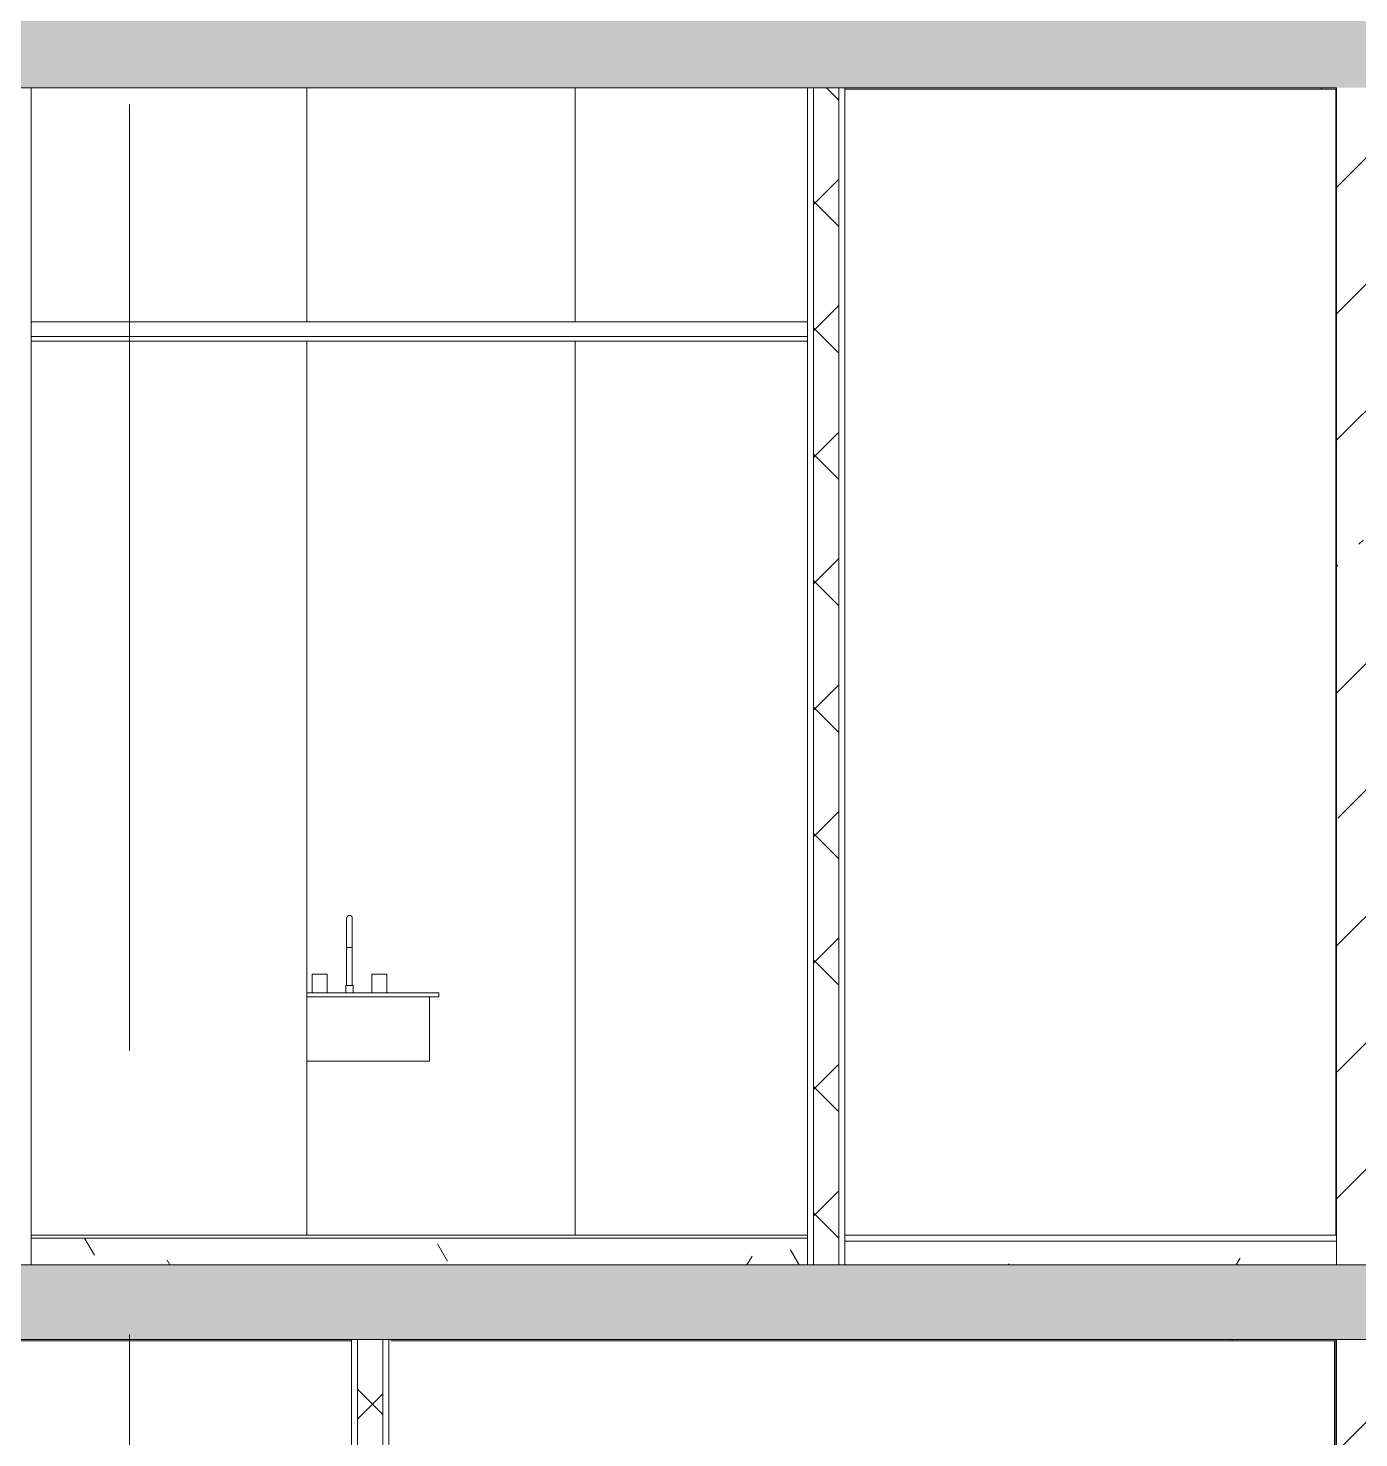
# Model space of a CAD drawing. Header units: millimetres. Extents: x -37960 to 31006, y -24503 to 30326.
# Drawn here: x -20423 to -15958, y 16120 to 20850 of the extents above; entities that cross this region are included whole.
import ezdxf

# ---------------------------------------------------------------- set-up
doc = ezdxf.new("R2010")
doc.units = ezdxf.units.MM
doc.linetypes.add('Осевые', pattern=[6350, 1270, -952.5, 3175, -952.5])
for name, color, linetype, lineweight in [('Обобщенные модели', 7, 'Continuous', 9), ('Общие ребра', 7, 'Continuous', 9), ('Основа _2_-1', 7, 'Continuous', 9), ('Отделка 1 _4_-1', 7, 'Continuous', 9), ('Отделка 2 _5_-1', 7, 'Continuous', 9), ('Перекрытия', 7, 'Continuous', 9), ('Сантехнические приборы', 7, 'Continuous', 9), ('Стены', 7, 'Continuous', 9), ('Структура _1_', 7, 'Continuous', 18), ('Штриховка разреза-3', 7, 'Continuous', 9)]:
    doc.layers.add(name, color=color, linetype=linetype, lineweight=lineweight)
doc.layers.add('Оси-3', color=7, linetype='Осевые', lineweight=9, true_color=0xaaaaaa)
pattern_1 = [(45, (-3145.5, 6475), (-424.264, 424.264), [600, -100, 20, -100]), (45, (-3145.5, 6899), (-424.264, 424.264), [])]
pattern_2 = [(45, (-3145.52, 6475), (-212.132, 212.132), []), (135, (-3145.52, 6475), (-212.132, -212.132), [])]
pattern_3 = [(0, (-3145.52, 6475), (812.8, 203.2), [67.056, -542.544, 67.056, -542.544, -3251.2]), (0, (-3145.52, 6475), (812.8, 203.2), [-1219.2, 67.056, -1152.144, 67.056, -542.544, -1422.4]), (0, (-3145.52, 6475), (812.8, 203.2), [-3048, 67.056, -339.344, 67.056, -948.944]), (120, (-2840.72, 6576.6), (-582.3764, 602.3054), [67.056, -542.544, 67.056, -3793.744]), (120, (-2840.72, 6576.6), (-582.3764, 602.3054), [-676.656, -542.544, 67.056, -1152.144, -2032]), (120, (-2840.72, 6576.6), (-582.3764, 602.3054), [-2438.4, 67.056, -542.544, 67.056, -1355.344]), (120, (-2840.72, 6576.6), (-582.3764, 602.3054), [-3115.056, -339.344, 67.056, -948.944]), (240, (-2739.12, 6983), (-230.4236, -805.5054), [67.056, -542.544, 67.056, -542.544, -3251.2]), (240, (-2739.12, 6983), (-230.4236, -805.5054), [-1219.2, 67.056, -1152.144, 67.056, -542.544, -1422.4]), (240, (-2739.12, 6983), (-230.4236, -805.5054), [-3048, 67.056, -339.344, 67.056, -948.944])]

# ---------------------------------------------------------------- blocks, each defined once
blk = doc.blocks.new('Обобщенные модели 2 - Обобщенные модели 2-1035725-Разрез 3-3')
at = {"layer": 'Обобщенные модели'}
for p, q in [((-16032.9, 16700), (-15732.9, 16700)), ((-16032.9, 16450), (-16382.9, 16450)), ((-16382.9, 16445), (-16382.9, 16450)), ((-16032.9, 16300), (-16032.9, 16450)), ((-16032.9, 16300), (-16032.9, 16450))]:
    blk.add_line(p, q, dxfattribs=at)
blk = doc.blocks.new('Обобщенные модели 39 - Обобщенные модели 2-1361484-Разрез 3-3')
at = {"layer": 'Обобщенные модели'}
for p, q in [((-16082.9, 20645), (-16082.9, 20650)), ((-16032.9, 16700), (-16382.9, 16700)), ((-15731.9, 16700), (-16082.9, 16700)), ((-15732.9, 16700), (-16032.9, 16700))]:
    blk.add_line(p, q, dxfattribs=at)
blk = doc.blocks.new('Кухонная мойка-Островок - 600 x 600 мм-4969077-Разрез 3-3')
at = {"layer": 'Сантехнические приборы'}
for p, q in [((-19354.3, 17800), (-19354.3, 17638.1)), ((-19354.3, 17800), (-19354.3, 17765.1)), ((-19335.3, 17638.1), (-19335.3, 17800)), ((-19335.3, 17765.1), (-19335.3, 17800)), ((-19344.8, 17765.1), (-19354.1, 17765.1)), ((-19352.2, 17765.1), (-19344.8, 17765.1)), ((-19344.8, 17765.1), (-19337.3, 17765.1)), ((-19335.5, 17765.1), (-19344.8, 17765.1)), ((-19470.2, 17676.2), (-19470.2, 17612.7)), ((-19470.2, 17676.2), (-19419.4, 17676.2)), ((-19419.4, 17676.2), (-19470.2, 17676.2)), ((-19419.4, 17612.7), (-19419.4, 17676.2)), ((-19270.2, 17676.2), (-19270.2, 17612.7)), ((-19270.2, 17676.2), (-19219.4, 17676.2)), ((-19219.4, 17676.2), (-19270.2, 17676.2)), ((-19219.4, 17612.7), (-19219.4, 17676.2)), ((-19487.9, 17612.7), (-19044.8, 17612.7)), ((-19487.9, 17612.7), (-19133.7, 17612.7)), ((-19133.7, 17600), (-19487.9, 17600)), ((-19133.7, 17600), (-19487.9, 17600)), ((-19044.8, 17600), (-19487.9, 17600)), ((-19133.7, 17600), (-19487.9, 17600)), ((-19470.2, 17612.7), (-19419.4, 17612.7)), ((-19419.4, 17612.7), (-19470.2, 17612.7)), ((-19357.5, 17638.1), (-19357.5, 17612.7)), ((-19357.5, 17638.1), (-19332.1, 17638.1)), ((-19333.3, 17638.1), (-19356.2, 17638.1)), ((-19356.2, 17612.7), (-19333.3, 17612.7)), ((-19333.3, 17612.7), (-19356.2, 17612.7)), ((-19344.8, 17638.1), (-19353, 17638.1)), ((-19353, 17638.1), (-19344.8, 17638.1)), ((-19344.8, 17638.1), (-19336.5, 17638.1)), ((-19336.5, 17638.1), (-19344.8, 17638.1)), ((-19332.1, 17612.7), (-19332.1, 17638.1)), ((-19270.2, 17612.7), (-19219.4, 17612.7)), ((-19219.4, 17612.7), (-19270.2, 17612.7)), ((-19133.7, 17612.7), (-19082.9, 17612.7)), ((-19082.9, 17612.7), (-19133.7, 17612.7)), ((-19133.7, 17600), (-19076.5, 17600)), ((-19082.9, 17600), (-19133.7, 17600)), ((-19076.5, 17600), (-19133.7, 17600)), ((-19133.7, 17600), (-19082.9, 17600)), ((-19133.7, 17600), (-19082.9, 17600)), ((-19082.9, 17600), (-19133.7, 17600)), ((-19076.5, 17384.1), (-19076.5, 17600)), ((-19044.8, 17600), (-19044.8, 17612.7)), ((-19133.7, 17384.1), (-19487.9, 17384.1)), ((-19370.2, 17384.1), (-19367.7, 17384.1)), ((-19367.7, 17384.1), (-19370.2, 17384.1)), ((-19366.1, 17384.1), (-19319.4, 17384.1)), ((-19319.4, 17384.1), (-19366.1, 17384.1)), ((-19076.5, 17384.1), (-19133.7, 17384.1)), ((-19076.5, 17384.1), (-19133.7, 17384.1))]:
    blk.add_line(p, q, dxfattribs=at)
at = {"layer": 'Сантехнические приборы', "flags": 128}
for points in [[(-19354.3, 17863.5), (-19354.3, 17863.9), (-19354.3, 17864.3), (-19354.2, 17864.7), (-19354.2, 17865), (-19354.1, 17865.4), (-19354, 17865.8), (-19353.9, 17866.2), (-19353.8, 17866.5), (-19353.7, 17866.9), (-19353.6, 17867.2), (-19353.4, 17867.6), (-19353.2, 17867.9), (-19353, 17868.3), (-19352.8, 17868.6), (-19352.6, 17868.9), (-19352.4, 17869.2), (-19352.2, 17869.5), (-19351.9, 17869.8), (-19351.7, 17870.1), (-19351.4, 17870.4), (-19351.1, 17870.6), (-19350.8, 17870.9), (-19350.5, 17871.1), (-19350.2, 17871.3), (-19349.9, 17871.5), (-19349.6, 17871.7), (-19349.3, 17871.9), (-19348.9, 17872.1), (-19348.6, 17872.3), (-19348.2, 17872.4), (-19347.9, 17872.5), (-19347.5, 17872.7), (-19347.1, 17872.8), (-19346.8, 17872.8), (-19346.4, 17872.9), (-19346, 17873), (-19345.6, 17873), (-19345.3, 17873), (-19344.9, 17873), (-19344.8, 17873)], [(-19354.3, 17861.5), (-19354.3, 17862.1), (-19354.3, 17862.6), (-19354.3, 17863), (-19354.3, 17863.3), (-19354.3, 17863.4), (-19354.3, 17863.5)], [(-19354.3, 17863.5), (-19354.3, 17863.5), (-19354.3, 17863.3), (-19354.3, 17863.1), (-19354.3, 17862.7), (-19354.3, 17862.3), (-19354.3, 17861.7), (-19354.3, 17861.1), (-19354.3, 17860.3), (-19354.3, 17859.5), (-19354.3, 17858.5), (-19354.3, 17857.5), (-19354.3, 17856.3), (-19354.3, 17855.1), (-19354.3, 17853.8), (-19354.3, 17852.4), (-19354.3, 17851), (-19354.3, 17849.4), (-19354.3, 17847.8), (-19354.3, 17846.1), (-19354.3, 17844.3), (-19354.3, 17842.4), (-19354.3, 17840.5), (-19354.3, 17838.5), (-19354.3, 17836.4), (-19354.3, 17834.3), (-19354.3, 17832.2), (-19354.3, 17830), (-19354.3, 17827.7), (-19354.3, 17825.4), (-19354.3, 17823), (-19354.3, 17820.6), (-19354.3, 17818.2), (-19354.3, 17815.8), (-19354.3, 17813.3), (-19354.3, 17810.8), (-19354.3, 17808.3), (-19354.3, 17805.8), (-19354.3, 17803.2), (-19354.3, 17800.7), (-19354.3, 17800)], [(-19354.3, 17800), (-19354.3, 17802.6), (-19354.3, 17805.1), (-19354.3, 17807.6), (-19354.3, 17810.1), (-19354.3, 17812.6), (-19354.3, 17815.1), (-19354.3, 17817.6), (-19354.3, 17820), (-19354.3, 17822.4), (-19354.3, 17824.8), (-19354.3, 17827.1), (-19354.3, 17829.3), (-19354.3, 17831.6), (-19354.3, 17833.8), (-19354.3, 17835.9), (-19354.3, 17837.9), (-19354.3, 17840), (-19354.3, 17841.9), (-19354.3, 17843.8), (-19354.3, 17845.6), (-19354.3, 17847.3), (-19354.3, 17849), (-19354.3, 17850.5), (-19354.3, 17852), (-19354.3, 17853.5), (-19354.3, 17854.8), (-19354.3, 17856), (-19354.3, 17857.2)], [(-19344.8, 17873), (-19344.4, 17873), (-19344, 17873), (-19343.6, 17873), (-19343.3, 17872.9), (-19342.9, 17872.9), (-19342.5, 17872.8), (-19342.1, 17872.7), (-19341.8, 17872.6), (-19341.4, 17872.4), (-19341.1, 17872.3), (-19340.7, 17872.1), (-19340.4, 17872), (-19340, 17871.8), (-19339.7, 17871.6), (-19339.4, 17871.4), (-19339.1, 17871.2), (-19338.8, 17870.9), (-19338.5, 17870.7), (-19338.2, 17870.4), (-19337.9, 17870.2), (-19337.7, 17869.9), (-19337.4, 17869.6), (-19337.2, 17869.3), (-19337, 17869), (-19336.8, 17868.7), (-19336.6, 17868.3), (-19336.4, 17868), (-19336.2, 17867.7), (-19336, 17867.3), (-19335.9, 17867), (-19335.8, 17866.6), (-19335.7, 17866.3), (-19335.6, 17865.9), (-19335.5, 17865.5), (-19335.4, 17865.1), (-19335.3, 17864.8), (-19335.3, 17864.4), (-19335.3, 17864), (-19335.3, 17863.6), (-19335.3, 17863.5)], [(-19335.3, 17863.5), (-19335.3, 17863.3), (-19335.3, 17863.1), (-19335.3, 17862.7), (-19335.3, 17862.3), (-19335.3, 17861.7), (-19335.3, 17861.1)], [(-19335.3, 17800), (-19335.3, 17802.6), (-19335.3, 17805.1), (-19335.3, 17807.6), (-19335.3, 17810.1), (-19335.3, 17812.6), (-19335.3, 17815.1), (-19335.3, 17817.6), (-19335.3, 17820), (-19335.3, 17822.4), (-19335.3, 17824.8), (-19335.3, 17827.1), (-19335.3, 17829.3), (-19335.3, 17831.6), (-19335.3, 17833.8), (-19335.3, 17835.9), (-19335.3, 17837.9), (-19335.3, 17840), (-19335.3, 17841.9), (-19335.3, 17843.8), (-19335.3, 17845.6), (-19335.3, 17847.3), (-19335.3, 17849), (-19335.3, 17850.5), (-19335.3, 17852), (-19335.3, 17853.5), (-19335.3, 17854.8), (-19335.3, 17856), (-19335.3, 17857.2), (-19335.3, 17858.2), (-19335.3, 17859.2), (-19335.3, 17860.1), (-19335.3, 17860.9), (-19335.3, 17861.5), (-19335.3, 17862.1), (-19335.3, 17862.6), (-19335.3, 17863), (-19335.3, 17863.3), (-19335.3, 17863.4), (-19335.3, 17863.5)], [(-19335.3, 17857.5), (-19335.3, 17856.3), (-19335.3, 17855.1), (-19335.3, 17853.8), (-19335.3, 17852.4), (-19335.3, 17851), (-19335.3, 17849.4), (-19335.3, 17847.8), (-19335.3, 17846.1), (-19335.3, 17844.3), (-19335.3, 17842.4), (-19335.3, 17840.5), (-19335.3, 17838.5), (-19335.3, 17836.4), (-19335.3, 17834.3), (-19335.3, 17832.2), (-19335.3, 17830), (-19335.3, 17827.7), (-19335.3, 17825.4), (-19335.3, 17823), (-19335.3, 17820.6), (-19335.3, 17818.2), (-19335.3, 17815.8), (-19335.3, 17813.3), (-19335.3, 17810.8), (-19335.3, 17808.3), (-19335.3, 17805.8), (-19335.3, 17803.2), (-19335.3, 17800.7), (-19335.3, 17800)]]:
    blk.add_lwpolyline(points, dxfattribs=at)

msp = doc.modelspace()

# ---------------------------------------------------------------- hatches: boundary and pattern name
at = {"layer": 'Штриховка разреза-3'}
h = msp.add_hatch(dxfattribs=at)
h.set_pattern_fill('FP_2', color=256, style=0, pattern_type=2)
h.set_pattern_definition(pattern_1)
h.paths.add_polyline_path([(-31682.9, 20650), (-15732.9, 20650), (-15732.9, 20900), (-31682.9, 20900), (-31682.9, 20853.6)], flags=0)
h.paths.add_polyline_path([(23867.1, 20650), (23867.1, 20900), (8367.1, 20900), (8367.1, 20650), (23632.1, 20650)], flags=0)
h = msp.add_hatch(dxfattribs=at)
h.set_pattern_fill('FP_6', color=256, style=0, pattern_type=2)
h.set_pattern_definition(pattern_2)
h.paths.add_polyline_path([(-17702.9, 16700), (-17702.9, 20650), (-17787.9, 20650), (-17787.9, 16700)], flags=0)
h = msp.add_hatch(dxfattribs=at)
h.set_pattern_fill('FP_2', color=256, style=0, pattern_type=2)
h.set_pattern_definition(pattern_1)
h.paths.add_polyline_path([(-16018.6, 16700), (-15732.9, 16700), (-15732.9, 20650), (-16032.9, 20650), (-16032.9, 16700)], flags=0)
h = msp.add_hatch(dxfattribs=at)
h.set_pattern_fill('FP_3', color=256, style=0, pattern_type=2)
h.set_pattern_definition(pattern_3)
h.paths.add_polyline_path([(-17807.9, 16700), (-17807.9, 16790), (-20412.9, 16790), (-20412.9, 16700), (-18593.3, 16700)], flags=0)
h = msp.add_hatch(dxfattribs=at)
h.set_pattern_fill('FP_3', color=256, style=0, pattern_type=2)
h.set_pattern_definition(pattern_3)
h.paths.add_polyline_path([(-16533.5, 16700), (-16032.9, 16700), (-16032.9, 16780), (-17682.9, 16780), (-17682.9, 16700), (-17563.4, 16700)], flags=0)
h = msp.add_hatch(dxfattribs=at)
h.set_pattern_fill('FP_2', color=256, style=0, pattern_type=2)
h.set_pattern_definition(pattern_1)
h.paths.add_polyline_path([(23867.1, 16450), (23867.1, 16700), (8367.1, 16700), (8367.1, 16450), (23632.1, 16450)], flags=0)
h.paths.add_polyline_path([(-31382.9, 16450), (-15732.9, 16450), (-15732.9, 16700), (-31682.9, 16700), (-31682.9, 16450), (-31466.9, 16450)], flags=0)
h = msp.add_hatch(dxfattribs=at)
h.set_pattern_fill('FP_6', color=256, style=0, pattern_type=2)
h.set_pattern_definition(pattern_2)
h.paths.add_polyline_path([(-19232.9, 12500), (-19232.9, 16450), (-19317.9, 16450), (-19317.9, 12500)], flags=0)
h = msp.add_hatch(dxfattribs=at)
h.set_pattern_fill('FP_2', color=256, style=0, pattern_type=2)
h.set_pattern_definition(pattern_1)
h.paths.add_polyline_path([(-16018.6, 12500), (-15732.9, 12500), (-15732.9, 16450), (-16032.9, 16450), (-16032.9, 12500)], flags=0)

# ---------------------------------------------------------------- linework, layer by layer
at = {"layer": 'Общие ребра'}
for p, q in [((-17787.9, 16700), (-17787.9, 20650)), ((-17702.9, 16700), (-17702.9, 20650)), ((-20410.9, 19815), (-20412.9, 19815)), ((-17807.9, 19815), (-17809.9, 19815)), ((-16032.9, 16780), (-17682.9, 16780)), ((-19317.9, 12500), (-19317.9, 16450)), ((-19232.9, 12500), (-19232.9, 16450)), ((-16034.9, 16445), (-16039.9, 16445)), ((-16032.9, 16445), (-16034.9, 16445)), ((-16034.9, 12600), (-16034.9, 16445))]:
    msp.add_line(p, q, dxfattribs=at)
at = {"layer": 'Оси-3'}
msp.add_line((-20082.9, -22903.4), (-20082.9, 29000), dxfattribs=at)
at = {"layer": 'Основа _2_-1'}
for p, q in [((-17702.9, 20650), (-17787.9, 20650)), ((-17682.9, 16780), (-17682.9, 16700)), ((-16032.9, 16700), (-16032.9, 16780)), ((-17787.9, 16700), (-17702.9, 16700)), ((-17682.9, 16700), (-16032.9, 16700)), ((-19232.9, 16450), (-19317.9, 16450))]:
    msp.add_line(p, q, dxfattribs=at)
at = {"layer": 'Отделка 1 _4_-1'}
for p, q in [((-20412.9, 20650), (-20432.9, 20650)), ((-20412.9, 16700), (-20412.9, 20650)), ((-17807.9, 20650), (-17807.9, 16700)), ((-17787.9, 20650), (-17807.9, 20650)), ((-17682.9, 20650), (-17702.9, 20650)), ((-17682.9, 16700), (-17682.9, 20650)), ((-17807.9, 16800), (-20412.9, 16800)), ((-20412.9, 16800), (-20412.9, 16790)), ((-17807.9, 16790), (-17807.9, 16800)), ((-16032.9, 16800), (-17682.9, 16800)), ((-17682.9, 16800), (-17682.9, 16780)), ((-16032.9, 16780), (-16032.9, 16800)), ((-20432.9, 16700), (-20412.9, 16700)), ((-17807.9, 16700), (-17787.9, 16700)), ((-17702.9, 16700), (-17682.9, 16700)), ((-19337.9, 16450), (-19337.9, 16445)), ((-19317.9, 16450), (-19337.9, 16450)), ((-19212.9, 16450), (-19232.9, 16450)), ((-19212.9, 16445), (-19212.9, 16450))]:
    msp.add_line(p, q, dxfattribs=at)
at = {"layer": 'Отделка 2 _5_-1'}
msp.add_line((-20410.9, 19800), (-17809.9, 19800), dxfattribs=at)
at = {"layer": 'Перекрытия'}
for p, q in [((-20412.9, 16800), (-17807.9, 16800)), ((-20232.9, 16800), (-19932.9, 16800)), ((-20232.9, 16800), (-19932.9, 16800)), ((-20232.9, 16800), (-19932.9, 16800)), ((-17682.9, 16800), (-17682.9, 16700)), ((-17682.9, 16700), (-20582.9, 16700)), ((-19932.9, 16700), (-20232.9, 16700)), ((-19932.9, 16700), (-20232.9, 16700)), ((-19932.9, 16700), (-20232.9, 16700)), ((-19932.9, 16700), (-16032.9, 16700)), ((-19032.9, 16700), (-15732.9, 16700)), ((-18102.9, 16700), (-17802.9, 16700)), ((-16032.9, 16450), (-19932.9, 16450)), ((-15732.9, 16450), (-19032.9, 16450)), ((-17802.9, 16450), (-18102.9, 16450))]:
    msp.add_line(p, q, dxfattribs=at)
at = {"layer": 'Стены'}
for p, q in [((-18587.9, 20650), (-20412.9, 20650)), ((-20412.9, 20650), (-20412.9, 16800)), ((-19487.9, 20650), (-20412.9, 20650)), ((-20412.9, 20650), (-20412.9, 19800)), ((-19487.9, 19865), (-19487.9, 20650)), ((-18587.9, 20650), (-18587.9, 19865)), ((-17807.9, 16800), (-17807.9, 20650)), ((-17807.9, 16800), (-17807.9, 20650)), ((-17682.9, 20645), (-16034.9, 20645)), ((-16034.9, 16800), (-16034.9, 20645)), ((-20412.9, 19800), (-20412.9, 16800)), ((-19487.9, 19800), (-20410.9, 19800)), ((-19487.9, 16800), (-19487.9, 19800)), ((-18587.9, 19800), (-19487.9, 19800)), ((-19487.9, 16800), (-19487.9, 19800)), ((-18587.9, 19800), (-18587.9, 16800)), ((-17809.9, 19800), (-18587.9, 19800)), ((-18587.9, 19800), (-18587.9, 16800)), ((-20412.9, 18900), (-20412.9, 16810)), ((-20412.9, 18900), (-20412.9, 16810)), ((-20412.9, 16810), (-20412.9, 16800)), ((-20412.9, 16810), (-20412.9, 16800)), ((-20412.9, 16800), (-17807.9, 16800)), ((-20412.9, 16800), (-19487.9, 16800)), ((-20410.9, 16800), (-17809.9, 16800)), ((-20410.9, 16800), (-19487.9, 16800)), ((-19334.9, 16800), (-17807.9, 16800)), ((-18587.9, 16800), (-17807.9, 16800)), ((-18587.9, 16800), (-17809.9, 16800)), ((-17682.9, 16800), (-16034.9, 16800)), ((-19337.9, 16445), (-21630.9, 16445)), ((-16039.9, 16445), (-19205.9, 16445))]:
    msp.add_line(p, q, dxfattribs=at)
at = {"layer": 'Структура _1_'}
for p, q in [((-31382.9, 20650), (-16032.9, 20650)), ((-16032.9, 20650), (-16032.9, 16700)), ((-17807.9, 19865), (-20412.9, 19865)), ((-20412.9, 19865), (-20412.9, 19815)), ((-17807.9, 19815), (-17807.9, 19865)), ((-20412.9, 19815), (-20412.9, 19800)), ((-17809.9, 19815), (-20410.9, 19815)), ((-17807.9, 19800), (-17807.9, 19815)), ((-20412.9, 16790), (-20412.9, 16700)), ((-17807.9, 16790), (-20412.9, 16790)), ((-17807.9, 16700), (-17807.9, 16790)), ((-16032.9, 16700), (-31382.9, 16700)), ((-20412.9, 16700), (-17807.9, 16700)), ((-21632.9, 16450), (-16032.9, 16450)), ((-19337.9, 16445), (-19337.9, 12600)), ((-19212.9, 12600), (-19212.9, 16445)), ((-16039.9, 16445), (-16039.9, 12600)), ((-16032.9, 16450), (-16032.9, 12500)), ((-16032.9, 12600), (-16032.9, 16445))]:
    msp.add_line(p, q, dxfattribs=at)

# ---------------------------------------------------------------- block references
at = {"layer": 'Обобщенные модели'}
for name in ['Обобщенные модели 39 - Обобщенные модели 2-1361484-Разрез 3-3', 'Обобщенные модели 2 - Обобщенные модели 2-1035725-Разрез 3-3']:
    msp.add_blockref(name, (0, 0), dxfattribs=at)
at = {"layer": 'Сантехнические приборы'}
msp.add_blockref('Кухонная мойка-Островок - 600 x 600 мм-4969077-Разрез 3-3', (0, 0), dxfattribs=at)

doc.saveas('drawing.dxf')
